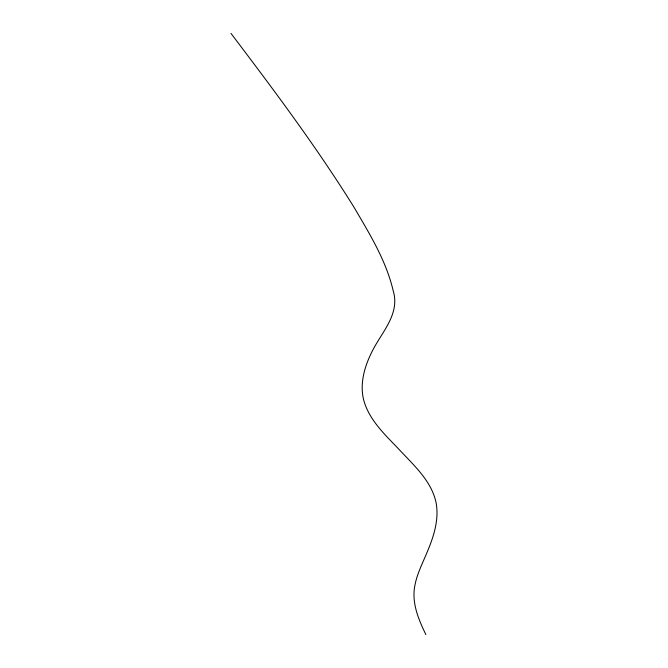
<?xml version="1.0" encoding="UTF-8"?>
<svg xmlns="http://www.w3.org/2000/svg" width="668" height="668" viewBox="0 0 668 668"><rect width="100%" height="100%" fill="white"/><g stroke="black" fill="none" stroke-linecap="round" stroke-linejoin="round"><path stroke-width="1" d="M230.978 33.4C273.796 89.921 316.381 146.793 353.89 207.038C369.421 233.541 386.037 260.353 393.151 290.588C400.174 313.442 382.614 331.211 372.961 349.79C364.962 365.104 359.334 383.006 363.743 400.266C369.513 421.065 386.405 435.895 400.65 451.117C414.77 466.214 431.486 481.377 436.029 502.42C439.302 519.403 433.766 536.446 427.228 551.952C422.026 564.602 415.312 577.077 414.118 590.938C412.933 606.36 419.329 621.031 425.875 634.6"/></g></svg>
